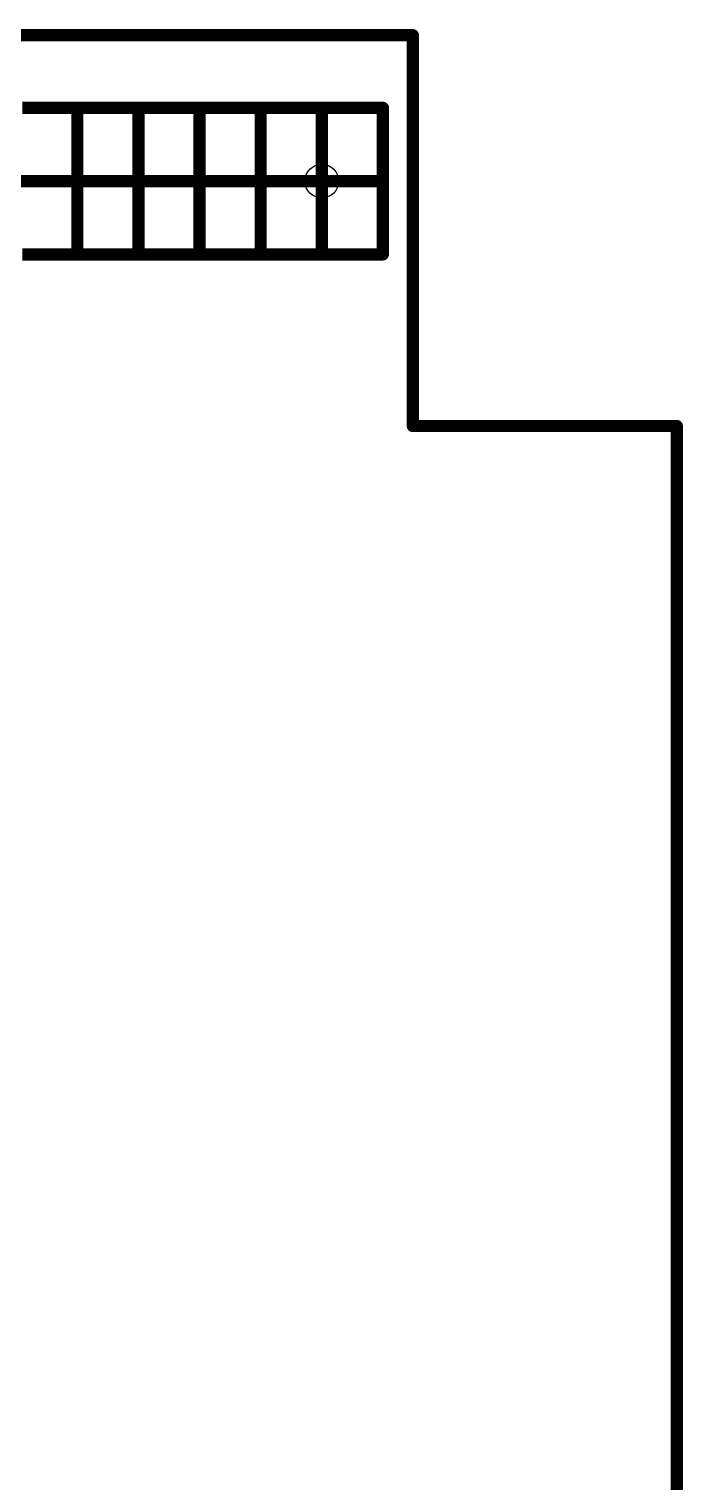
# Model space of a CAD drawing. Extents: x 0.1 to 65, y 0.1 to 59.9.
# Drawn here: x 51.38 to 64.97, y 29.65 to 59.87 of the extents above; entities that cross this region are included whole.
import ezdxf

# ---------------------------------------------------------------- set-up
doc = ezdxf.new("R2010")
doc.units = 0
for name, color, linetype in [('20', 178, 'CONTINUOUS'), ('22', 251, 'CONTINUOUS'), ('52', 251, 'CONTINUOUS')]:
    doc.layers.add(name, color=color, linetype=linetype)

msp = doc.modelspace()

# ---------------------------------------------------------------- linework, layer by layer
at = {"layer": '20', "const_width": 0.254}
for points in [[(25.2222, 59.7408), (59.3598, 59.7408)], [(59.3598, 59.7408), (59.3598, 51.6128)], [(59.3598, 51.6128), (64.8462, 51.6128)], [(64.8462, 51.6128), (64.8462, 8.3058)]]:
    msp.add_lwpolyline(points, dxfattribs=at)
at = {"layer": '20', "const_width": 0.127}
for points in [[(59.4233, 59.7408, 1), (59.2963, 59.7408)], [(59.3598, 59.6773, 1), (59.3598, 59.8043)], [(59.3598, 51.6763, 1), (59.3598, 51.5493)], [(59.2963, 51.6128, 1), (59.4233, 51.6128)], [(64.9097, 51.6128, 1), (64.7827, 51.6128)], [(64.8462, 51.5493, 1), (64.8462, 51.6763)]]:
    msp.add_lwpolyline(points, format="xyb", dxfattribs=at)
at = {"layer": '20'}
msp.add_circle((57.4675, 56.7055), 0.35, dxfattribs=at)
at = {"layer": '22', "const_width": 0.254}
for points in [[(52.2605, 58.2295), (52.3875, 58.2295)], [(52.3875, 58.2295), (52.5145, 58.2295)], [(52.3875, 58.2295), (52.3875, 56.7055)], [(53.5305, 58.2295), (53.6575, 58.2295)], [(53.6575, 58.2295), (53.7845, 58.2295)], [(53.6575, 58.2295), (53.6575, 56.7055)], [(54.8005, 58.2295), (54.9275, 58.2295)], [(54.9275, 58.2295), (55.0545, 58.2295)], [(54.9275, 58.2295), (54.9275, 56.7055)], [(56.0705, 58.2295), (56.1975, 58.2295)], [(56.1975, 58.2295), (56.3245, 58.2295)], [(56.1975, 58.2295), (56.1975, 56.7055)], [(57.3405, 58.2295), (57.4675, 58.2295)], [(57.4675, 58.2295), (57.5945, 58.2295)], [(57.4675, 58.2295), (57.4675, 56.7055)], [(58.7375, 58.2295), (58.6105, 58.2295)], [(58.7375, 56.7055), (58.7375, 58.2295)], [(51.1175, 56.7055), (52.3875, 56.7055)], [(52.3875, 56.7055), (53.6575, 56.7055)], [(52.3875, 56.7055), (52.3875, 55.1815)], [(53.6575, 56.7055), (54.9275, 56.7055)], [(53.6575, 56.7055), (53.6575, 55.1815)], [(54.9275, 56.7055), (56.1975, 56.7055)], [(54.9275, 56.7055), (54.9275, 55.1815)], [(56.1975, 56.7055), (57.4675, 56.7055)], [(56.1975, 56.7055), (56.1975, 55.1815)], [(57.4675, 56.7055), (58.7375, 56.7055)], [(57.4675, 56.7055), (57.4675, 55.1815)], [(58.7375, 55.1815), (58.7375, 56.7055)], [(52.2605, 55.1815), (52.3875, 55.1815)], [(52.3875, 55.1815), (52.5145, 55.1815)], [(53.5305, 55.1815), (53.6575, 55.1815)], [(53.6575, 55.1815), (53.7845, 55.1815)], [(54.8005, 55.1815), (54.9275, 55.1815)], [(54.9275, 55.1815), (55.0545, 55.1815)], [(56.0705, 55.1815), (56.1975, 55.1815)], [(56.1975, 55.1815), (56.3245, 55.1815)], [(57.3405, 55.1815), (57.4675, 55.1815)], [(57.4675, 55.1815), (57.5945, 55.1815)], [(58.6105, 55.1815), (58.7375, 55.1815)]]:
    msp.add_lwpolyline(points, dxfattribs=at)
at = {"layer": '22', "const_width": 0.127}
for points in [[(52.2605, 58.293, 1), (52.2605, 58.166)], [(52.3875, 58.293, 1), (52.3875, 58.166)], [(52.451, 58.2295, 1), (52.324, 58.2295)], [(52.3875, 58.166, 1), (52.3875, 58.293)], [(52.5145, 58.166, 1), (52.5145, 58.293)], [(53.5305, 58.293, 1), (53.5305, 58.166)], [(53.6575, 58.293, 1), (53.6575, 58.166)], [(53.721, 58.2295, 1), (53.594, 58.2295)], [(53.6575, 58.166, 1), (53.6575, 58.293)], [(53.7845, 58.166, 1), (53.7845, 58.293)], [(54.8005, 58.293, 1), (54.8005, 58.166)], [(54.9275, 58.293, 1), (54.9275, 58.166)], [(54.991, 58.2295, 1), (54.864, 58.2295)], [(54.9275, 58.166, 1), (54.9275, 58.293)], [(55.0545, 58.166, 1), (55.0545, 58.293)], [(56.0705, 58.293, 1), (56.0705, 58.166)], [(56.1975, 58.293, 1), (56.1975, 58.166)], [(56.261, 58.2295, 1), (56.134, 58.2295)], [(56.1975, 58.166, 1), (56.1975, 58.293)], [(56.3245, 58.166, 1), (56.3245, 58.293)], [(57.3405, 58.293, 1), (57.3405, 58.166)], [(57.4675, 58.293, 1), (57.4675, 58.166)], [(57.531, 58.2295, 1), (57.404, 58.2295)], [(57.4675, 58.166, 1), (57.4675, 58.293)], [(57.5945, 58.166, 1), (57.5945, 58.293)], [(58.6105, 58.293, 1), (58.6105, 58.166)], [(58.801, 58.2295, 1), (58.674, 58.2295)], [(58.7375, 58.166, 1), (58.7375, 58.293)], [(52.3875, 56.769, 1), (52.3875, 56.642)], [(52.451, 56.7055, 1), (52.324, 56.7055)], [(52.3875, 56.642, 1), (52.3875, 56.769)], [(53.6575, 56.769, 1), (53.6575, 56.642)], [(53.721, 56.7055, 1), (53.594, 56.7055)], [(53.6575, 56.642, 1), (53.6575, 56.769)], [(54.9275, 56.769, 1), (54.9275, 56.642)], [(54.991, 56.7055, 1), (54.864, 56.7055)], [(54.9275, 56.642, 1), (54.9275, 56.769)], [(56.1975, 56.769, 1), (56.1975, 56.642)], [(56.261, 56.7055, 1), (56.134, 56.7055)], [(56.1975, 56.642, 1), (56.1975, 56.769)], [(57.4675, 56.769, 1), (57.4675, 56.642)], [(57.531, 56.7055, 1), (57.404, 56.7055)], [(57.4675, 56.642, 1), (57.4675, 56.769)], [(58.801, 56.7055, 1), (58.674, 56.7055)], [(58.7375, 56.642, 1), (58.7375, 56.769)], [(52.324, 56.7055, 1), (52.451, 56.7055)], [(53.594, 56.7055, 1), (53.721, 56.7055)], [(54.864, 56.7055, 1), (54.991, 56.7055)], [(56.134, 56.7055, 1), (56.261, 56.7055)], [(57.404, 56.7055, 1), (57.531, 56.7055)], [(58.674, 56.7055, 1), (58.801, 56.7055)], [(52.2605, 55.245, 1), (52.2605, 55.118)], [(52.3875, 55.245, 1), (52.3875, 55.118)], [(52.3875, 55.118, 1), (52.3875, 55.245)], [(52.5145, 55.118, 1), (52.5145, 55.245)], [(53.5305, 55.245, 1), (53.5305, 55.118)], [(53.6575, 55.245, 1), (53.6575, 55.118)], [(53.6575, 55.118, 1), (53.6575, 55.245)], [(53.7845, 55.118, 1), (53.7845, 55.245)], [(54.8005, 55.245, 1), (54.8005, 55.118)], [(54.9275, 55.245, 1), (54.9275, 55.118)], [(54.9275, 55.118, 1), (54.9275, 55.245)], [(55.0545, 55.118, 1), (55.0545, 55.245)], [(56.0705, 55.245, 1), (56.0705, 55.118)], [(56.1975, 55.245, 1), (56.1975, 55.118)], [(56.1975, 55.118, 1), (56.1975, 55.245)], [(56.3245, 55.118, 1), (56.3245, 55.245)], [(57.3405, 55.245, 1), (57.3405, 55.118)], [(57.4675, 55.245, 1), (57.4675, 55.118)], [(57.4675, 55.118, 1), (57.4675, 55.245)], [(57.5945, 55.118, 1), (57.5945, 55.245)], [(58.6105, 55.245, 1), (58.6105, 55.118)], [(58.7375, 55.118, 1), (58.7375, 55.245)], [(52.324, 55.1815, 1), (52.451, 55.1815)], [(53.594, 55.1815, 1), (53.721, 55.1815)], [(54.864, 55.1815, 1), (54.991, 55.1815)], [(56.134, 55.1815, 1), (56.261, 55.1815)], [(57.404, 55.1815, 1), (57.531, 55.1815)], [(58.674, 55.1815, 1), (58.801, 55.1815)]]:
    msp.add_lwpolyline(points, format="xyb", dxfattribs=at)
at = {"layer": '52', "const_width": 0.254}
for points in [[(51.2445, 58.2295), (52.2605, 58.2295)], [(52.5145, 58.2295), (53.5305, 58.2295)], [(53.7845, 58.2295), (54.8005, 58.2295)], [(55.0545, 58.2295), (56.0705, 58.2295)], [(56.3245, 58.2295), (57.3405, 58.2295)], [(57.5945, 58.2295), (58.6105, 58.2295)], [(51.2445, 55.1815), (52.2605, 55.1815)], [(52.5145, 55.1815), (53.5305, 55.1815)], [(53.7845, 55.1815), (54.8005, 55.1815)], [(55.0545, 55.1815), (56.0705, 55.1815)], [(56.3245, 55.1815), (57.3405, 55.1815)], [(57.5945, 55.1815), (58.6105, 55.1815)]]:
    msp.add_lwpolyline(points, dxfattribs=at)
at = {"layer": '52', "const_width": 0.127}
for points in [[(52.2605, 58.166, 1), (52.2605, 58.293)], [(52.5145, 58.293, 1), (52.5145, 58.166)], [(53.5305, 58.166, 1), (53.5305, 58.293)], [(53.7845, 58.293, 1), (53.7845, 58.166)], [(54.8005, 58.166, 1), (54.8005, 58.293)], [(55.0545, 58.293, 1), (55.0545, 58.166)], [(56.0705, 58.166, 1), (56.0705, 58.293)], [(56.3245, 58.293, 1), (56.3245, 58.166)], [(57.3405, 58.166, 1), (57.3405, 58.293)], [(57.5945, 58.293, 1), (57.5945, 58.166)], [(58.6105, 58.166, 1), (58.6105, 58.293)], [(52.2605, 55.118, 1), (52.2605, 55.245)], [(52.5145, 55.245, 1), (52.5145, 55.118)], [(53.5305, 55.118, 1), (53.5305, 55.245)], [(53.7845, 55.245, 1), (53.7845, 55.118)], [(54.8005, 55.118, 1), (54.8005, 55.245)], [(55.0545, 55.245, 1), (55.0545, 55.118)], [(56.0705, 55.118, 1), (56.0705, 55.245)], [(56.3245, 55.245, 1), (56.3245, 55.118)], [(57.3405, 55.118, 1), (57.3405, 55.245)], [(57.5945, 55.245, 1), (57.5945, 55.118)], [(58.6105, 55.118, 1), (58.6105, 55.245)]]:
    msp.add_lwpolyline(points, format="xyb", dxfattribs=at)

doc.saveas('drawing.dxf')
